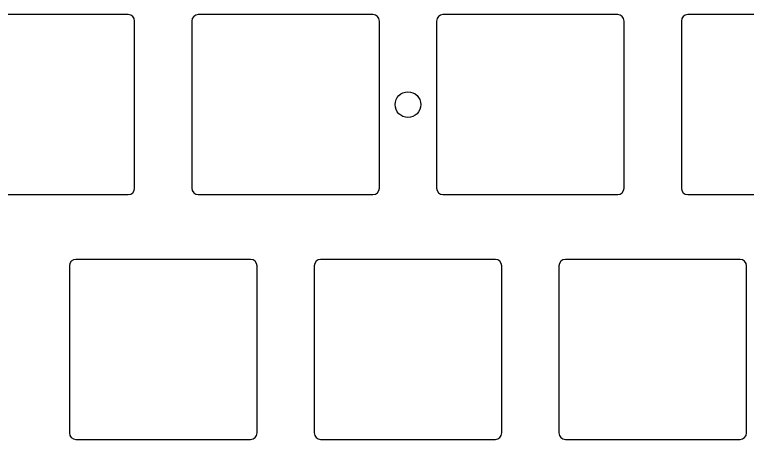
# Model space of a CAD drawing. Header units: millimetres. Extents: x -11 to 340, y -118 to 18.
# Drawn here: x 107.5 to 164.5, y -88 to -54.9 of the extents above; entities that cross this region are included whole.
import ezdxf

# ---------------------------------------------------------------- set-up
doc = ezdxf.new("R2010")
doc.units = ezdxf.units.MM
doc.header["$MEASUREMENT"] = 0
doc.layers.add('BLACK', color=7, linetype='CONTINUOUS')

msp = doc.modelspace()

# ---------------------------------------------------------------- linework, layer by layer
at = {"layer": 'BLACK', "linetype": 'Continuous'}
for p, q in [((116.3375, -54.9125), (102.7375, -54.9125)), ((135.3875, -54.9125), (121.7875, -54.9125)), ((154.4375, -54.9125), (140.8375, -54.9125)), ((173.4875, -54.9125), (159.8875, -54.9125)), ((116.8375, -68.4125), (116.8375, -55.4125)), ((121.2875, -55.4125), (121.2875, -68.4125)), ((135.8875, -68.4125), (135.8875, -55.4125)), ((140.3375, -55.4125), (140.3375, -68.4125)), ((154.9375, -68.4125), (154.9375, -55.4125)), ((159.3875, -55.4125), (159.3875, -68.4125)), ((102.7375, -68.9125), (116.3375, -68.9125)), ((121.7875, -68.9125), (135.3875, -68.9125)), ((140.8375, -68.9125), (154.4375, -68.9125)), ((159.8875, -68.9125), (173.4875, -68.9125)), ((125.8625, -73.9625), (112.2625, -73.9625)), ((144.9125, -73.9625), (131.3125, -73.9625)), ((163.9625, -73.9625), (150.3625, -73.9625)), ((111.7625, -74.4625), (111.7625, -87.4625)), ((126.3625, -87.4625), (126.3625, -74.4625)), ((130.8125, -74.4625), (130.8125, -87.4625)), ((145.4125, -87.4625), (145.4125, -74.4625)), ((149.8625, -74.4625), (149.8625, -87.4625)), ((164.4625, -87.4625), (164.4625, -74.4625)), ((112.2625, -87.9625), (125.8625, -87.9625)), ((131.3125, -87.9625), (144.9125, -87.9625)), ((150.3625, -87.9625), (163.9625, -87.9625))]:
    msp.add_line(p, q, dxfattribs=at)
at = {"layer": 'BLACK'}
msp.add_circle((138.1125, -61.9125), 1, dxfattribs=at)
for centre, start, end in [((116.3375, -55.4125), 0, 90), ((121.7875, -55.4125), 90, 180), ((135.3875, -55.4125), 0, 90), ((140.8375, -55.4125), 90, 180), ((154.4375, -55.4125), 0, 90), ((159.8875, -55.4125), 90, 180), ((116.3375, -68.4125), 270, 0), ((121.7875, -68.4125), 180, 270), ((135.3875, -68.4125), 270, 0), ((140.8375, -68.4125), 180, 270), ((154.4375, -68.4125), 270, 0), ((159.8875, -68.4125), 180, 270), ((112.2625, -74.4625), 90, 180), ((125.8625, -74.4625), 0, 90), ((131.3125, -74.4625), 90, 180), ((144.9125, -74.4625), 0, 90), ((150.3625, -74.4625), 90, 180), ((163.9625, -74.4625), 0, 90), ((112.2625, -87.4625), 180, 270), ((125.8625, -87.4625), 270, 0), ((131.3125, -87.4625), 180, 270), ((144.9125, -87.4625), 270, 0), ((150.3625, -87.4625), 180, 270), ((163.9625, -87.4625), 270, 0)]:
    msp.add_arc(centre, 0.5, start, end, dxfattribs=at)

doc.saveas('drawing.dxf')
